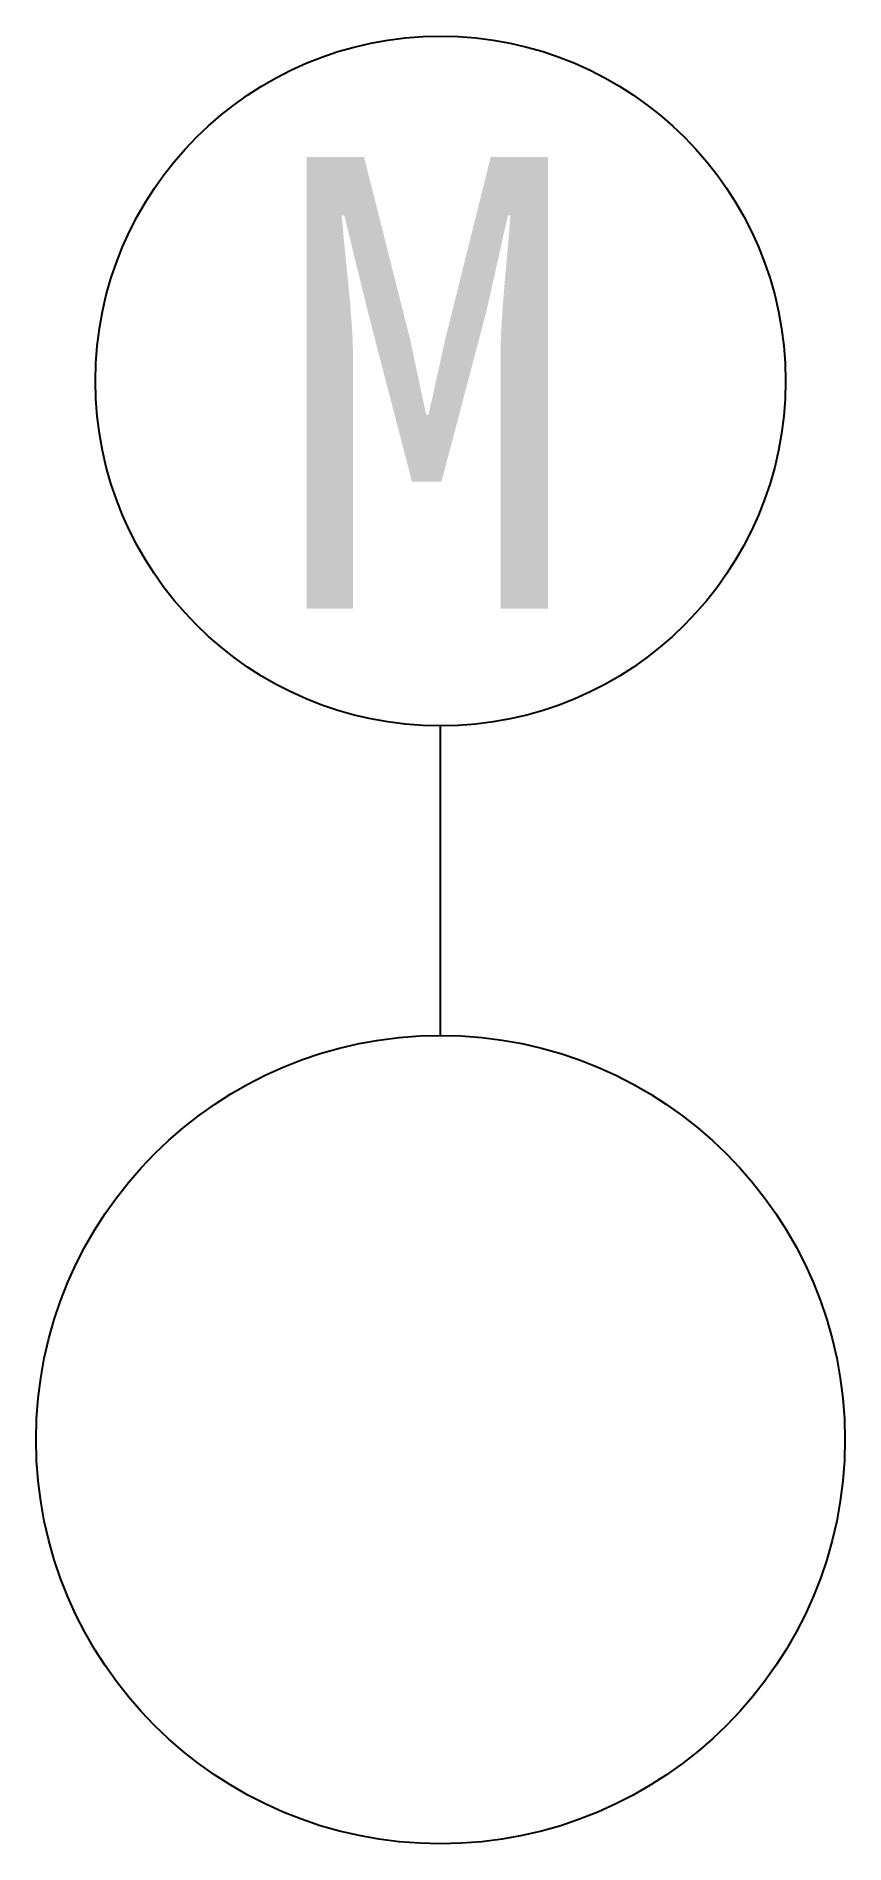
# Model space of a CAD drawing. Header units: millimetres. Extents: x 0 to 0.45, y 0 to 1.
import ezdxf

# ---------------------------------------------------------------- set-up
doc = ezdxf.new("R2010")
doc.units = ezdxf.units.MM
doc.styles.get("Standard").update_dxf_attribs({"font": 'txt', "bigfont": 'gbcbig.shx'})

msp = doc.modelspace()

# ---------------------------------------------------------------- linework, layer by layer
msp.add_line((0.225, 0.4471), (0.225, 0.6184))
for centre, radius in [((0.225, 0.8092), 0.1908), ((0.225, 0.2236), 0.2236)]:
    msp.add_circle(centre, radius)

# ---------------------------------------------------------------- texts
at = {"insert": (0.1327, 0.9332), "char_height": 0.25, "width": 0.178378, "attachment_point": 1}
msp.add_mtext('\\pt0.09858;{\\f@SimSun|b0|i0|c134|p2;M}', dxfattribs=at)

doc.saveas('drawing.dxf')
